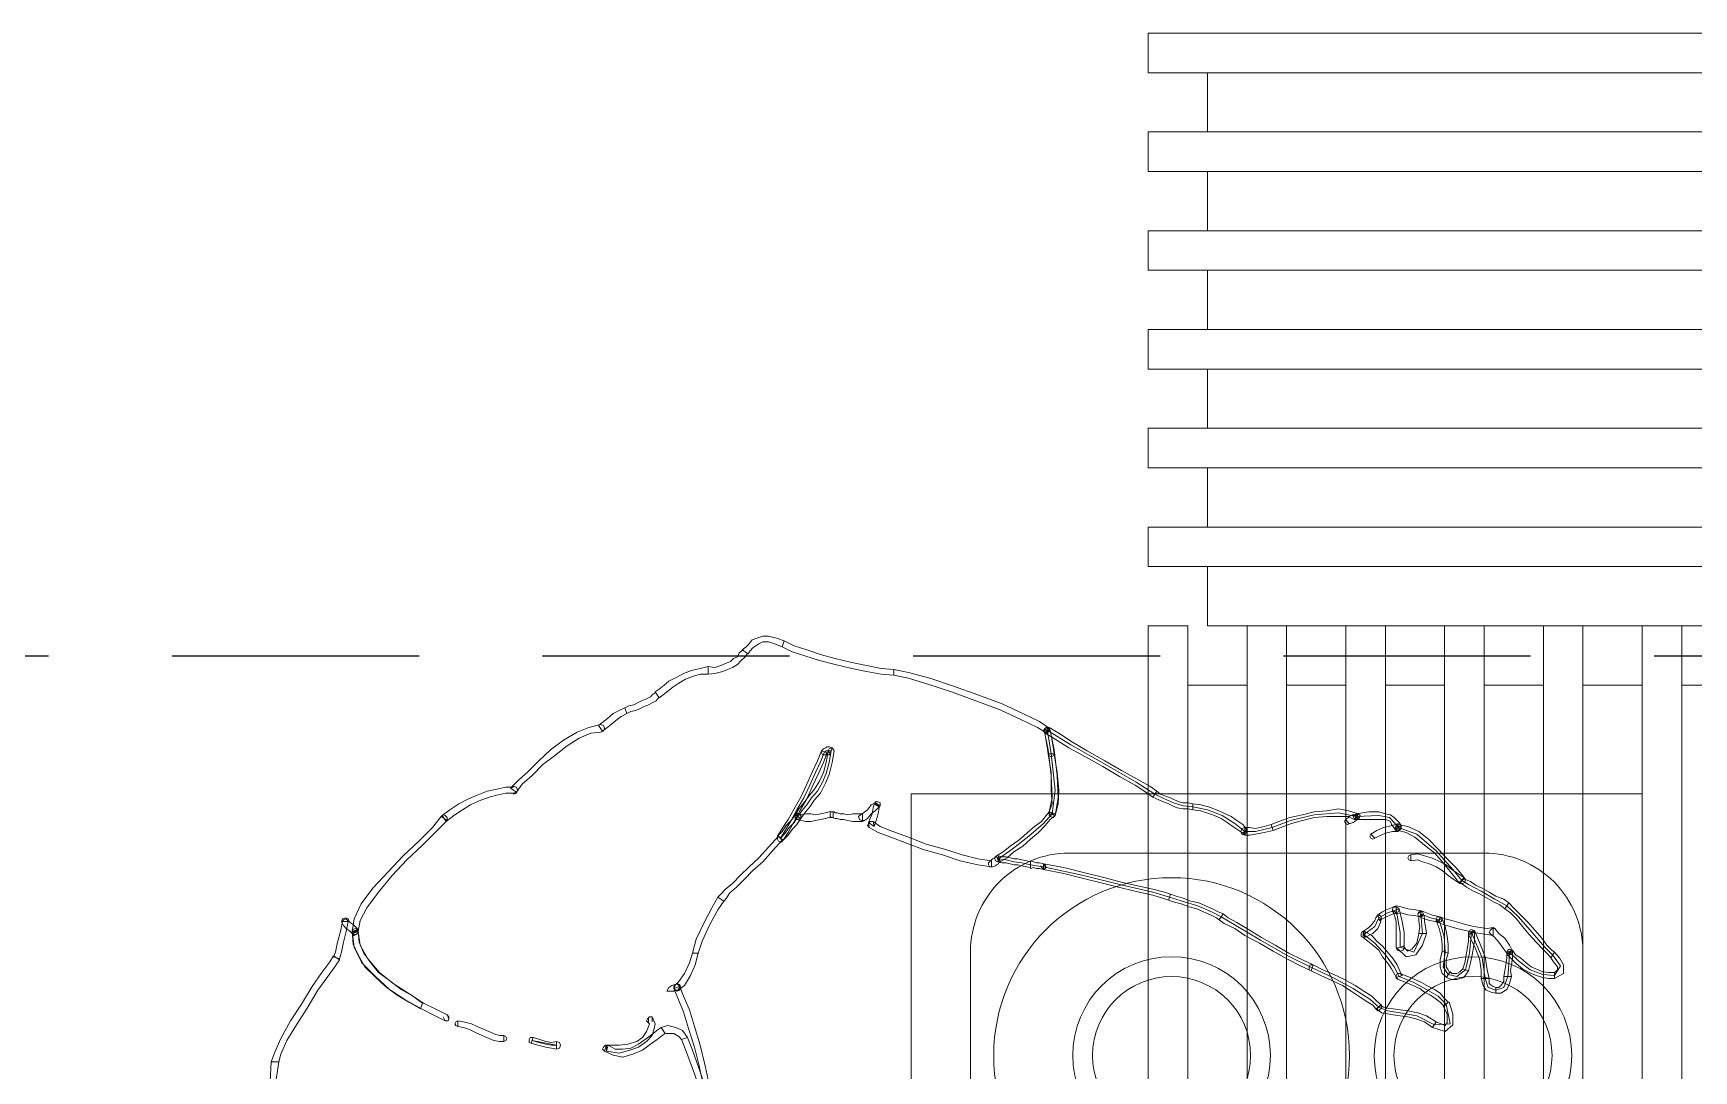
# Model space of a CAD drawing. Header units: millimetres. Extents: x -29311 to -3405, y 28913 to 42880.
# Drawn here: x -26236.8 to -26152.8, y 40341.7 to 40394.3 of the extents above; entities that cross this region are included whole.
import ezdxf

# ---------------------------------------------------------------- set-up
doc = ezdxf.new("R2010")
doc.units = ezdxf.units.MM
doc.linetypes.add('HIDDEN', pattern=[0.375, 0.25, -0.125])
for name, color, linetype in [('A-BA-HIDDEN', 136, 'HIDDEN'), ('A-MERDIVEN', 125, 'Continuous'), ('Duvar-200 cm', 7, 'Continuous')]:
    doc.layers.add(name, color=color, linetype=linetype)
for name, color, linetype, lineweight in [('MIM_İnsan', 251, 'Continuous', 9), ('MIM_mobilya', 251, 'Continuous', 9), ('MIM_Selinoks', 251, 'Continuous', 9), ('tarama-betonarme', 252, 'Continuous', 13)]:
    doc.layers.add(name, color=color, linetype=linetype, lineweight=lineweight)

# ---------------------------------------------------------------- blocks, each defined once
blk = doc.blocks.new('T-K')
at = {"color": 45, "lineweight": 0}
for points in [[(92316.275, 15833.361), (92146.275, 15833.361), (92146.275, 15831.361), (92316.275, 15831.361)], [(92313.275, 15831.361), (92149.275, 15831.361), (92149.275, 15828.361), (92313.275, 15828.361)], [(92316.275, 15828.361), (92146.275, 15828.361), (92146.275, 15826.361), (92316.275, 15826.361)], [(92313.275, 15826.361), (92149.275, 15826.361), (92149.275, 15823.361), (92313.275, 15823.361)], [(92313.275, 15826.361), (92149.275, 15826.361), (92149.275, 15823.361), (92313.275, 15823.361)], [(92316.275, 15823.361), (92146.275, 15823.361), (92146.275, 15821.361), (92316.275, 15821.361)], [(92313.275, 15821.361), (92149.275, 15821.361), (92149.275, 15818.361), (92313.275, 15818.361)], [(92313.275, 15821.361), (92149.275, 15821.361), (92149.275, 15818.361), (92313.275, 15818.361)], [(92313.275, 15821.361), (92149.275, 15821.361), (92149.275, 15818.361), (92313.275, 15818.361)], [(92316.275, 15818.361), (92146.275, 15818.361), (92146.275, 15816.361), (92316.275, 15816.361)], [(92313.275, 15816.361), (92149.275, 15816.361), (92149.275, 15813.361), (92313.275, 15813.361)], [(92316.275, 15813.361), (92146.275, 15813.361), (92146.275, 15811.361), (92316.275, 15811.361)], [(92313.275, 15811.361), (92149.275, 15811.361), (92149.275, 15808.361), (92313.275, 15808.361)], [(92316.275, 15808.361), (92146.275, 15808.361), (92146.275, 15806.361), (92316.275, 15806.361)], [(92313.275, 15806.361), (92149.275, 15806.361), (92149.275, 15803.361), (92313.275, 15803.361)]]:
    blk.add_lwpolyline(points, close=True, dxfattribs=at)
blk = doc.blocks.new('160718_A$C2F7A1A77')
at = {"layer": 'MIM_mobilya'}
blk.add_lwpolyline([(0, 37), (0, 0), (53, 0), (53, 37)], close=True, dxfattribs=at)
blk.add_lwpolyline([(3, 29), (3, 8, 0.414214), (8, 3), (45, 3, 0.414214), (50, 8), (50, 29, 0.414214), (45, 34), (8, 34, 0.414214)], format="xyb", close=True, dxfattribs=at)
for centre, radius in [((39.753, 23.821), 9), ((39.753, 23.821), 5), ((39.753, 23.821), 4), ((39.753, 8.566), 5), ((39.753, 8.566), 4)]:
    blk.add_circle(centre, radius, dxfattribs=at)
blk = doc.blocks.new('160718_InsanKadın')
at = {"layer": 'MIM_İnsan'}
for p, q in [((10.52, 11.687), (9.728, 11.637)), ((9.728, 11.637), (9.926, 10.644)), ((11.411, 11.24), (10.52, 11.687)), ((12.252, 11.091), (11.411, 11.24)), ((12.894, 10.992), (12.252, 11.091)), ((13.339, 10.793), (12.894, 10.992)), ((9.926, 10.644), (10.322, 10.246)), ((10.322, 10.246), (10.916, 9.899)), ((13.785, 10.395), (13.339, 10.793)), ((14.627, 9.849), (13.785, 10.395)), ((6.809, 9.253), (6.759, 8.657)), ((7.007, 9.799), (6.809, 9.253)), ((7.403, 9.948), (7.007, 9.799)), ((7.798, 9.799), (7.403, 9.948)), ((7.947, 9.352), (7.798, 9.799)), ((8.095, 8.309), (7.947, 9.352)), ((9.381, 9.253), (8.936, 8.905)), ((9.827, 9.154), (9.381, 9.253)), ((10.916, 9.899), (11.559, 9.551)), ((11.559, 9.551), (12.3, 9.253)), ((12.3, 9.253), (12.548, 8.756)), ((15.666, 9.303), (14.627, 9.849)), ((16.704, 8.806), (15.666, 9.303)), ((4.434, 9.203), (4.137, 8.707)), ((4.137, 8.707), (4.534, 8.16)), ((5.028, 9.154), (4.434, 9.203)), ((5.672, 8.905), (5.028, 9.154)), ((6.265, 8.458), (5.672, 8.905)), ((6.711, 8.011), (6.265, 8.458)), ((6.759, 8.657), (6.711, 8.011)), ((8.936, 8.905), (8.739, 8.061)), ((10.075, 8.756), (9.827, 9.154)), ((9.975, 8.011), (10.075, 8.756)), ((12.548, 8.756), (12.994, 8.16)), ((17.941, 8.21), (16.704, 8.806)), ((4.534, 8.16), (4.929, 7.763)), ((4.929, 7.763), (5.572, 7.018)), ((8.64, 7.018), (8.095, 8.309)), ((8.739, 8.061), (8.64, 7.018)), ((10.025, 7.216), (9.975, 8.011)), ((11.559, 8.011), (11.114, 7.067)), ((12.252, 7.763), (11.559, 8.011)), ((12.252, 7.018), (12.252, 7.763)), ((12.994, 8.16), (13.538, 7.564)), ((13.538, 7.564), (14.082, 7.117)), ((19.327, 7.415), (17.941, 8.21)), ((5.572, 7.018), (6.265, 6.223)), ((10.272, 6.372), (10.025, 7.216)), ((11.114, 7.067), (11.163, 6.471)), ((12.449, 5.875), (12.252, 7.018)), ((14.082, 7.117), (13.538, 6.72)), ((20.563, 6.67), (19.327, 7.415)), ((6.265, 6.223), (6.859, 5.676)), ((10.717, 6.273), (10.272, 6.372)), ((11.213, 6.074), (10.717, 6.273)), ((11.163, 6.471), (11.213, 6.074)), ((11.213, 6.074), (11.213, 6.074)), ((12.894, 6.024), (12.449, 5.875)), ((13.339, 6.273), (12.894, 6.024)), ((13.538, 6.72), (13.339, 6.273)), ((21.305, 6.223), (20.563, 6.67)), ((21.8, 5.974), (21.305, 6.223)), ((22.493, 5.676), (21.8, 5.974)), ((6.859, 5.676), (7.453, 5.329)), ((7.453, 5.329), (8.145, 4.931)), ((23.285, 5.428), (22.493, 5.676)), ((23.927, 5.229), (23.285, 5.428)), ((24.769, 4.981), (23.927, 5.229)), ((8.145, 4.931), (8.788, 4.584)), ((8.788, 4.584), (9.134, 4.385)), ((9.134, 4.385), (9.58, 3.839)), ((26.302, 4.633), (24.769, 4.981)), ((28.281, 4.137), (26.302, 4.633)), ((9.58, 3.839), (10.421, 2.895)), ((30.31, 3.689), (28.281, 4.137)), ((30.656, 3.64), (30.31, 3.689)), ((30.953, 3.59), (30.656, 3.64)), ((31.398, 3.491), (30.953, 3.59)), ((31.795, 3.441), (31.398, 3.491)), ((32.19, 3.342), (31.795, 3.441)), ((10.421, 2.895), (11.411, 2.05)), ((31.052, 2.15), (31.893, 2.795)), ((31.893, 2.795), (32.586, 3.292)), ((32.586, 3.292), (32.19, 3.342)), ((11.411, 2.05), (12.35, 1.703)), ((12.35, 1.703), (12.548, 1.454)), ((17.793, 1.355), (18.733, 1.703)), ((18.733, 1.703), (19.574, 1.901)), ((19.574, 1.901), (20.118, 1.901)), ((20.118, 1.901), (20.613, 1.504)), ((30.31, 1.504), (31.052, 2.15)), ((12.548, 1.454), (12.796, 1.206)), ((12.796, 1.206), (13.339, 1.106)), ((13.339, 1.106), (14.478, 1.156)), ((14.478, 1.156), (15.369, 0.957)), ((15.369, 0.957), (16.605, 1.057)), ((16.605, 1.057), (17.793, 1.355)), ((20.613, 1.504), (21.256, 1.106)), ((21.256, 1.106), (21.998, 0.808)), ((29.716, -0.185), (29.865, 1.007)), ((29.865, 1.007), (30.31, 1.504)), ((21.998, 0.808), (22.74, 0.659)), ((22.74, 0.659), (23.235, 0.61)), ((23.235, 0.61), (23.73, 0.461)), ((23.73, 0.461), (24.174, 0.262)), ((24.174, 0.262), (24.67, 0.014)), ((24.67, 0.014), (25.61, -0.583)), ((25.61, -0.583), (27.243, -1.526)), ((29.914, -2.023), (29.716, -0.185)), ((27.243, -1.526), (28.924, -2.47)), ((28.924, -2.47), (30.112, -3.215)), ((30.013, -2.669), (29.914, -2.023)), ((30.112, -3.215), (30.013, -2.669))]:
    blk.add_line(p, q, dxfattribs=at)
at = {"layer": 'MIM_İnsan', "flags": 128}
for points in [[(70.137, 18.443), (70.137, 18.443), (69.791, 17.449), (69.445, 16.009), (69.148, 14.568), (69, 13.575), (69.395, 13.575), (69.445, 14.568), (69.742, 16.009), (70.088, 17.35), (70.434, 18.343), (70.434, 18.343), (70.137, 18.443)], [(69.395, 13.575), (69.395, 13.575), (69.445, 14.568), (69.742, 16.009), (70.088, 17.35), (70.434, 18.343), (70.137, 18.443), (69.791, 17.449), (69.445, 16.009), (69.148, 14.568), (69, 13.575), (69, 13.575), (69.395, 13.575)], [(46.983, 16.307), (46.983, 16.307), (47.082, 15.562), (47.23, 14.717), (47.428, 13.773), (47.675, 12.73), (47.972, 11.786), (48.22, 10.942), (48.516, 10.246), (48.714, 9.75), (49.011, 9.849), (48.813, 10.346), (48.516, 11.041), (48.269, 11.886), (47.972, 12.83), (47.725, 13.773), (47.527, 14.717), (47.379, 15.562), (47.379, 16.307), (47.379, 16.307), (46.983, 16.307)], [(48.616, 12.432), (48.616, 12.432), (48.369, 13.078), (47.972, 14.171), (47.577, 15.363), (47.33, 16.307), (47.033, 16.307), (47.28, 15.264), (47.675, 14.071), (48.071, 12.979), (48.319, 12.333), (48.319, 12.333), (48.616, 12.432)], [(69, 13.575), (69, 13.575), (68.9, 13.177), (68.603, 12.482), (68.109, 11.687), (67.565, 10.843), (67.02, 9.948), (66.526, 9.253), (66.13, 8.707), (65.932, 8.409), (66.229, 8.21), (66.426, 8.508), (66.823, 9.054), (67.317, 9.75), (67.862, 10.644), (68.406, 11.488), (68.9, 12.382), (69.198, 13.078), (69.395, 13.575), (69.395, 13.575), (69, 13.575)], [(66.229, 8.259), (66.229, 8.21), (66.426, 8.508), (66.823, 9.054), (67.317, 9.75), (67.862, 10.644), (68.406, 11.488), (68.9, 12.382), (69.198, 13.078), (69.395, 13.575), (69, 13.575), (68.9, 13.177), (68.603, 12.482), (68.109, 11.687), (67.565, 10.843), (67.02, 9.948), (66.526, 9.253), (66.13, 8.707), (65.932, 8.409), (65.932, 8.359), (66.229, 8.259)], [(52.425, 12.73), (52.524, 13.028), (52.079, 13.227), (51.585, 13.326), (51.089, 13.177), (50.594, 12.979), (50.199, 12.68), (49.852, 12.432), (49.605, 12.233), (49.457, 12.134), (49.655, 11.836), (49.803, 11.935), (50.05, 12.134), (50.397, 12.382), (50.793, 12.68), (51.188, 12.879), (51.585, 12.929), (51.98, 12.929), (52.327, 12.73), (52.425, 13.028), (52.327, 12.73), (52.475, 12.73), (52.574, 12.83), (52.623, 12.929), (52.524, 13.028), (52.425, 12.73)], [(50.298, 11.339), (50.298, 11.588), (50.249, 11.637), (50.298, 11.786), (50.397, 12.035), (50.594, 12.333), (50.891, 12.531), (51.337, 12.68), (51.782, 12.73), (52.425, 12.73), (52.425, 13.028), (51.782, 13.128), (51.238, 12.979), (50.793, 12.83), (50.397, 12.531), (50.1, 12.233), (50.001, 11.886), (49.952, 11.637), (50.1, 11.29), (50.1, 11.538), (50.1, 11.29), (50.249, 11.29), (50.347, 11.389), (50.397, 11.488), (50.298, 11.588), (50.298, 11.339)], [(54.949, 12.929), (54.8, 12.879), (54.751, 12.73), (54.8, 12.581), (54.949, 12.531), (54.949, 12.929)], [(54.949, 12.531), (55.196, 12.581), (55.493, 12.531), (55.79, 12.432), (56.136, 12.333), (56.235, 12.631), (55.888, 12.73), (55.493, 12.83), (55.196, 12.879), (54.949, 12.929), (54.949, 12.531)], [(56.185, 12.482), (55.839, 12.581), (55.493, 12.68), (55.196, 12.73), (54.949, 12.73), (56.185, 12.482), (56.185, 12.482)], [(56.136, 12.333), (56.284, 12.333), (56.334, 12.432), (56.334, 12.581), (56.235, 12.631), (56.136, 12.333)], [(10.025, 10.743), (10.075, 10.743), (9.877, 11.141), (9.877, 11.588), (9.975, 11.737), (10.421, 11.538), (10.619, 11.836), (9.975, 12.035), (9.58, 11.687), (9.58, 11.141), (9.778, 10.544), (9.827, 10.544), (10.025, 10.743)], [(10.421, 11.538), (10.421, 11.538), (10.916, 11.24), (11.361, 11.091), (11.856, 10.992), (12.252, 10.942), (12.597, 10.892), (12.894, 10.843), (13.092, 10.793), (13.241, 10.694), (13.439, 10.892), (13.191, 11.091), (12.894, 11.141), (12.597, 11.19), (12.252, 11.24), (11.856, 11.29), (11.46, 11.389), (11.014, 11.538), (10.619, 11.836), (10.619, 11.836), (10.421, 11.538)], [(49.457, 12.134), (49.457, 12.134), (49.308, 12.134), (49.011, 12.134), (48.764, 12.283), (48.616, 12.432), (48.319, 12.333), (48.566, 11.985), (48.913, 11.836), (49.308, 11.737), (49.655, 11.836), (49.655, 11.836), (49.457, 12.134)], [(57.62, 12.531), (57.521, 12.482), (57.471, 12.382), (57.521, 12.283), (57.62, 12.233), (57.62, 12.531)], [(57.62, 12.233), (57.818, 12.233), (58.016, 12.184), (58.263, 12.084), (58.61, 11.935), (58.956, 11.786), (59.253, 11.637), (59.649, 11.538), (59.946, 11.488), (59.946, 11.786), (59.649, 11.836), (59.352, 11.935), (59.055, 12.084), (58.709, 12.233), (58.362, 12.382), (58.115, 12.482), (57.818, 12.531), (57.62, 12.531), (57.62, 12.233)], [(59.946, 11.488), (60.045, 11.538), (60.094, 11.637), (60.045, 11.737), (59.946, 11.786), (59.946, 11.488)], [(13.488, 10.892), (13.389, 10.992), (13.291, 10.942), (13.191, 10.843), (13.191, 10.694), (13.488, 10.892)], [(60.391, 11.389), (60.49, 11.19), (60.984, 10.942), (61.677, 10.594), (62.37, 10.147), (63.211, 9.601), (63.904, 9.054), (64.497, 8.359), (64.893, 7.663), (64.992, 6.968), (65.289, 6.968), (65.19, 7.763), (64.795, 8.558), (64.101, 9.253), (63.409, 9.899), (62.568, 10.445), (61.776, 10.892), (61.084, 11.24), (60.589, 11.488), (60.687, 11.29), (60.589, 11.488), (60.44, 11.488), (60.391, 11.389), (60.391, 11.29), (60.49, 11.19), (60.391, 11.389)], [(7.007, 9.253), (7.007, 9.253), (7.007, 9.501), (7.156, 9.7), (7.255, 9.799), (7.403, 9.799), (7.403, 10.097), (7.156, 10.097), (6.859, 9.899), (6.711, 9.601), (6.611, 9.253), (6.611, 9.253), (7.007, 9.253)], [(7.403, 9.799), (7.403, 9.799), (7.551, 9.75), (7.7, 9.65), (7.75, 9.601), (7.75, 9.352), (8.145, 9.352), (8.046, 9.7), (7.898, 9.948), (7.65, 10.048), (7.403, 10.097), (7.403, 10.097), (7.403, 9.799)], [(12.449, 9.303), (12.35, 9.402), (11.955, 9.551), (11.608, 9.7), (11.262, 9.849), (11.014, 10.048), (10.717, 10.197), (10.421, 10.395), (10.223, 10.544), (10.025, 10.743), (9.827, 10.544), (10.025, 10.346), (10.223, 10.097), (10.52, 9.899), (10.817, 9.75), (11.163, 9.551), (11.509, 9.402), (11.856, 9.253), (12.252, 9.104), (12.152, 9.203), (12.252, 9.104), (12.4, 9.104), (12.449, 9.203), (12.449, 9.352), (12.35, 9.402), (12.449, 9.303)], [(13.241, 10.694), (13.191, 10.694), (13.439, 10.495), (13.686, 10.246), (14.082, 9.998), (14.527, 9.7), (15.072, 9.402), (15.616, 9.154), (16.16, 8.905), (16.655, 8.657), (16.754, 8.955), (16.259, 9.203), (15.714, 9.452), (15.171, 9.7), (14.725, 9.998), (14.28, 10.296), (13.884, 10.544), (13.636, 10.694), (13.488, 10.892), (13.439, 10.892), (13.241, 10.694)], [(16.754, 8.955), (16.259, 9.203), (15.714, 9.452), (15.171, 9.7), (14.725, 9.998), (14.28, 10.296), (13.884, 10.544), (13.636, 10.694), (13.488, 10.892), (13.191, 10.694), (13.439, 10.495), (13.686, 10.246), (14.082, 9.998), (14.527, 9.7), (15.072, 9.402), (15.616, 9.154), (16.16, 8.905), (16.655, 8.657), (16.754, 8.955)], [(65.289, 6.968), (65.289, 6.968), (65.239, 7.614), (64.992, 8.16), (64.646, 8.756), (64.151, 9.253), (63.607, 9.75), (63.013, 10.197), (62.42, 10.544), (61.826, 10.892), (61.726, 10.594), (62.221, 10.246), (62.815, 9.899), (63.409, 9.452), (63.953, 9.054), (64.348, 8.558), (64.695, 8.061), (64.942, 7.514), (64.992, 6.968), (64.992, 6.968), (64.992, 6.968), (65.042, 6.869), (65.14, 6.819), (65.239, 6.869), (65.289, 6.968), (65.289, 6.968)], [(4.632, 8.309), (4.632, 8.309), (4.484, 8.508), (4.286, 8.756), (4.286, 8.905), (4.434, 9.054), (4.434, 9.352), (3.989, 9.104), (3.989, 8.657), (4.187, 8.309), (4.434, 8.011), (4.434, 8.011), (4.632, 8.309)], [(4.434, 9.054), (4.434, 9.054), (4.731, 9.054), (5.028, 9.005), (5.275, 8.905), (5.622, 8.756), (5.869, 8.558), (6.166, 8.309), (6.414, 8.16), (6.562, 7.912), (6.859, 8.11), (6.611, 8.359), (6.364, 8.607), (6.067, 8.856), (5.72, 9.054), (5.375, 9.203), (5.028, 9.303), (4.731, 9.352), (4.434, 9.352), (4.434, 9.352), (4.434, 9.054)], [(6.562, 7.912), (6.859, 8.011), (6.859, 8.309), (6.908, 8.657), (6.958, 8.955), (7.007, 9.253), (6.611, 9.253), (6.661, 8.955), (6.611, 8.657), (6.562, 8.309), (6.562, 8.011), (6.859, 8.11), (6.562, 8.011), (6.611, 7.912), (6.711, 7.862), (6.809, 7.912), (6.859, 8.011), (6.562, 7.912)], [(7.75, 9.352), (7.75, 9.352), (7.848, 8.905), (7.947, 8.259), (8.195, 7.614), (8.491, 6.918), (8.788, 7.117), (8.491, 7.713), (8.244, 8.359), (8.145, 8.905), (8.145, 9.352), (8.145, 9.352), (7.75, 9.352)], [(9.085, 8.856), (9.085, 8.856), (9.233, 9.005), (9.381, 9.104), (9.63, 9.104), (9.728, 9.005), (9.926, 9.303), (9.63, 9.402), (9.381, 9.402), (9.036, 9.303), (8.788, 8.955), (8.788, 8.955), (9.085, 8.856)], [(9.728, 9.005), (9.778, 9.005), (9.827, 8.905), (9.926, 8.756), (9.926, 8.409), (9.827, 8.061), (10.124, 7.961), (10.223, 8.409), (10.223, 8.756), (10.124, 9.104), (9.877, 9.303), (9.926, 9.303), (9.728, 9.005)], [(14.131, 6.968), (14.131, 7.266), (13.884, 7.465), (13.636, 7.663), (13.339, 7.912), (13.142, 8.259), (12.894, 8.558), (12.697, 8.856), (12.548, 9.104), (12.449, 9.303), (12.152, 9.203), (12.252, 9.005), (12.4, 8.657), (12.597, 8.359), (12.845, 8.061), (13.142, 7.713), (13.439, 7.465), (13.686, 7.167), (14.033, 6.968), (14.033, 7.266), (14.033, 6.968), (14.181, 6.968), (14.23, 7.067), (14.23, 7.216), (14.131, 7.266), (14.131, 6.968)], [(48.714, 9.75), (48.813, 9.948), (48.467, 9.7), (48.171, 9.203), (47.923, 8.657), (47.775, 8.061), (48.071, 8.061), (48.22, 8.558), (48.467, 9.104), (48.764, 9.501), (48.913, 9.65), (49.011, 9.849), (48.913, 9.65), (49.011, 9.75), (49.011, 9.849), (48.962, 9.948), (48.813, 9.948), (48.714, 9.75)], [(48.714, 9.75), (48.863, 9.601), (48.962, 9.65), (49.11, 9.7), (49.258, 9.799), (49.358, 9.998), (49.061, 9.998), (49.061, 9.998), (49.011, 9.998), (48.962, 9.948), (48.863, 9.998), (49.011, 9.849), (48.863, 9.998), (48.714, 9.948), (48.666, 9.799), (48.714, 9.65), (48.863, 9.601), (48.714, 9.75)], [(8.491, 6.918), (8.788, 7.018), (8.788, 7.465), (8.887, 8.061), (8.986, 8.558), (9.085, 8.856), (8.788, 8.955), (8.689, 8.558), (8.59, 8.061), (8.491, 7.465), (8.491, 7.018), (8.788, 7.117), (8.491, 7.018), (8.541, 6.918), (8.64, 6.869), (8.739, 6.918), (8.788, 7.018), (8.491, 6.918)], [(16.655, 8.657), (16.655, 8.657), (17.199, 8.409), (17.891, 8.061), (18.585, 7.663), (19.277, 7.266), (19.921, 6.869), (20.513, 6.521), (20.959, 6.273), (21.207, 6.074), (21.404, 6.372), (21.157, 6.571), (20.613, 6.819), (20.118, 7.167), (19.376, 7.564), (18.683, 7.961), (17.991, 8.359), (17.298, 8.707), (16.754, 8.955), (16.754, 8.955), (16.655, 8.657)], [(16.655, 8.657), (16.803, 8.657), (16.852, 8.756), (16.852, 8.905), (16.754, 8.955), (16.655, 8.657)], [(65.932, 8.409), (65.932, 8.359), (65.833, 8.011), (65.734, 7.514), (65.586, 6.968), (65.487, 6.471), (65.784, 6.471), (65.882, 6.968), (66.031, 7.514), (66.13, 8.011), (66.229, 8.259), (66.229, 8.21), (65.932, 8.409)], [(6.958, 5.825), (6.958, 5.825), (6.661, 6.024), (6.364, 6.322), (6.067, 6.72), (5.72, 7.117), (5.375, 7.514), (5.028, 7.862), (4.781, 8.11), (4.632, 8.309), (4.434, 8.011), (4.583, 7.912), (4.83, 7.663), (5.078, 7.316), (5.423, 6.918), (5.77, 6.521), (6.166, 6.124), (6.463, 5.825), (6.759, 5.527), (6.759, 5.527), (6.958, 5.825)], [(6.859, 8.061), (6.809, 8.16), (6.661, 8.16), (6.562, 8.11), (6.562, 7.961), (6.859, 8.061)], [(7.551, 7.167), (7.65, 7.117), (7.453, 7.266), (7.255, 7.514), (7.007, 7.862), (6.859, 8.061), (6.562, 7.961), (6.711, 7.663), (6.958, 7.316), (7.255, 7.067), (7.453, 6.819), (7.551, 6.769), (7.453, 6.819), (7.601, 6.819), (7.7, 6.918), (7.75, 7.018), (7.65, 7.117), (7.551, 7.167)], [(9.827, 8.061), (9.827, 8.011), (9.827, 7.614), (9.877, 7.216), (9.975, 6.72), (10.124, 6.322), (10.421, 6.422), (10.272, 6.819), (10.173, 7.216), (10.124, 7.614), (10.124, 8.011), (10.124, 7.961), (9.827, 8.061)], [(11.311, 7.067), (11.311, 7.067), (11.411, 7.564), (11.658, 7.862), (11.856, 7.961), (12.103, 7.713), (12.4, 7.812), (11.955, 8.259), (11.46, 8.16), (11.114, 7.663), (10.916, 7.067), (10.916, 7.067), (11.311, 7.067)], [(12.103, 7.713), (12.053, 7.763), (12.053, 7.465), (12.053, 7.018), (12.152, 6.471), (12.3, 5.825), (12.597, 5.925), (12.449, 6.471), (12.449, 7.018), (12.449, 7.465), (12.449, 7.763), (12.4, 7.812), (12.449, 7.763), (12.4, 7.912), (12.252, 7.961), (12.103, 7.912), (12.053, 7.763), (12.103, 7.713)], [(47.775, 8.061), (47.775, 8.061), (47.577, 7.465), (47.181, 6.62), (46.785, 5.875), (46.488, 5.428), (46.785, 5.229), (47.082, 5.776), (47.478, 6.521), (47.874, 7.365), (48.071, 8.061), (48.071, 8.061), (47.775, 8.061)], [(65.437, 6.471), (65.784, 6.471), (65.882, 6.968), (66.031, 7.514), (66.13, 8.011), (66.229, 8.259), (65.932, 8.359), (65.833, 8.011), (65.734, 7.514), (65.586, 6.968), (65.487, 6.471), (65.833, 6.471), (65.487, 6.471), (65.537, 6.372), (65.635, 6.322), (65.734, 6.372), (65.784, 6.471), (65.437, 6.471)], [(10.322, 6.521), (10.075, 6.62), (9.728, 6.72), (9.381, 6.819), (8.936, 6.918), (8.541, 7.018), (8.195, 7.067), (7.848, 7.117), (7.551, 7.167), (7.551, 6.769), (7.848, 6.819), (8.195, 6.769), (8.541, 6.72), (8.936, 6.62), (9.283, 6.521), (9.63, 6.422), (9.975, 6.322), (10.223, 6.223), (10.322, 6.521)], [(11.163, 5.925), (11.361, 6.074), (11.311, 6.273), (11.311, 6.471), (11.262, 6.72), (11.311, 7.067), (10.916, 7.067), (10.965, 6.72), (11.014, 6.471), (11.014, 6.273), (11.064, 6.074), (11.262, 6.223), (11.064, 6.074), (11.114, 5.974), (11.213, 5.925), (11.311, 5.974), (11.361, 6.074), (11.163, 5.925)], [(13.389, 6.124), (13.488, 6.273), (13.538, 6.422), (13.686, 6.62), (13.835, 6.769), (14.131, 6.968), (14.033, 7.266), (13.636, 7.067), (13.389, 6.819), (13.241, 6.521), (13.191, 6.273), (13.291, 6.422), (13.191, 6.273), (13.241, 6.173), (13.339, 6.124), (13.439, 6.173), (13.488, 6.273), (13.389, 6.124)], [(65.289, 7.067), (64.992, 6.968), (64.893, 6.422), (64.547, 5.776), (63.953, 4.981), (63.26, 4.137), (62.518, 3.342), (61.726, 2.597), (61.034, 1.901), (60.49, 1.355), (60.787, 1.156), (61.232, 1.703), (61.924, 2.398), (62.716, 3.143), (63.459, 3.938), (64.25, 4.782), (64.843, 5.577), (65.19, 6.322), (65.289, 6.968), (64.992, 6.869), (65.289, 6.968), (65.239, 7.067), (65.14, 7.117), (65.042, 7.067), (64.992, 6.968), (65.289, 7.067)], [(60.737, 1.106), (60.787, 1.156), (61.232, 1.703), (61.924, 2.398), (62.716, 3.143), (63.459, 3.938), (64.25, 4.782), (64.843, 5.577), (65.19, 6.322), (65.289, 6.968), (64.992, 6.968), (64.893, 6.422), (64.547, 5.776), (63.953, 4.981), (63.26, 4.137), (62.518, 3.342), (61.726, 2.597), (61.034, 1.901), (60.49, 1.355), (60.54, 1.404), (60.49, 1.355), (60.49, 1.206), (60.589, 1.106), (60.687, 1.057), (60.787, 1.156), (60.737, 1.106)], [(64.992, 6.968), (64.992, 6.869), (65.239, 6.62), (65.387, 6.521), (65.437, 6.471), (65.437, 6.471), (65.833, 6.471), (65.734, 6.67), (65.586, 6.819), (65.437, 6.918), (65.289, 7.067), (65.289, 6.968), (65.289, 7.067), (65.19, 7.167), (65.09, 7.117), (64.992, 7.018), (64.992, 6.869), (64.992, 6.968)], [(65.487, 6.471), (65.833, 6.471), (65.734, 6.67), (65.586, 6.819), (65.437, 6.918), (65.289, 7.067), (64.992, 6.869), (65.239, 6.62), (65.387, 6.521), (65.437, 6.471), (65.437, 6.471), (65.784, 6.471), (65.437, 6.471), (65.487, 6.322), (65.635, 6.273), (65.784, 6.322), (65.833, 6.471), (65.487, 6.471)], [(10.124, 6.322), (10.272, 6.223), (10.47, 6.173), (10.669, 6.124), (10.916, 6.024), (11.163, 5.925), (11.262, 6.223), (11.014, 6.322), (10.767, 6.422), (10.47, 6.471), (10.272, 6.521), (10.421, 6.422), (10.272, 6.521), (10.173, 6.471), (10.124, 6.372), (10.173, 6.273), (10.272, 6.223), (10.124, 6.322)], [(10.223, 6.223), (10.372, 6.223), (10.421, 6.322), (10.421, 6.471), (10.322, 6.521), (10.223, 6.223)], [(11.213, 6.223), (11.114, 6.173), (11.064, 6.074), (11.114, 5.974), (11.213, 5.925), (11.213, 6.223)], [(11.213, 5.925), (11.46, 5.875), (11.856, 5.825), (12.202, 5.726), (12.449, 5.676), (12.449, 6.074), (12.202, 6.024), (11.856, 6.124), (11.46, 6.173), (11.213, 6.223), (11.213, 5.925)], [(12.3, 5.825), (12.449, 5.726), (12.697, 5.776), (12.944, 5.875), (13.142, 5.974), (13.389, 6.124), (13.291, 6.422), (13.043, 6.273), (12.845, 6.173), (12.597, 6.074), (12.449, 6.024), (12.597, 5.925), (12.449, 6.024), (12.35, 5.974), (12.3, 5.875), (12.35, 5.776), (12.449, 5.726), (12.3, 5.825)], [(12.449, 5.676), (12.597, 5.726), (12.647, 5.875), (12.597, 6.024), (12.449, 6.074), (12.449, 5.676)], [(21.207, 6.074), (21.207, 6.074), (21.454, 5.974), (21.751, 5.825), (22.097, 5.676), (22.443, 5.527), (22.839, 5.428), (23.235, 5.279), (23.582, 5.18), (23.878, 5.08), (23.977, 5.378), (23.68, 5.478), (23.334, 5.577), (22.938, 5.726), (22.543, 5.825), (22.196, 5.974), (21.849, 6.124), (21.552, 6.273), (21.404, 6.372), (21.404, 6.372), (21.207, 6.074)], [(9.283, 4.484), (9.233, 4.484), (9.036, 4.633), (8.887, 4.733), (8.541, 4.931), (8.195, 5.08), (7.848, 5.279), (7.502, 5.478), (7.205, 5.627), (6.958, 5.825), (6.759, 5.527), (7.007, 5.329), (7.403, 5.18), (7.75, 4.981), (8.095, 4.782), (8.442, 4.633), (8.689, 4.435), (8.936, 4.335), (9.036, 4.286), (8.986, 4.286), (9.283, 4.484)], [(23.878, 5.08), (23.878, 5.08), (24.174, 4.981), (24.769, 4.832), (25.462, 4.683), (26.302, 4.484), (27.243, 4.236), (28.281, 3.987), (29.271, 3.739), (30.31, 3.54), (30.31, 3.839), (29.271, 4.037), (28.281, 4.286), (27.243, 4.534), (26.302, 4.782), (25.462, 4.981), (24.769, 5.13), (24.274, 5.279), (23.977, 5.378), (23.977, 5.378), (23.878, 5.08)], [(46.488, 5.428), (46.488, 5.428), (46.339, 5.279), (46.191, 5.031), (45.845, 4.733), (45.449, 4.335), (45.005, 3.888), (44.509, 3.441), (44.014, 2.895), (43.52, 2.348), (43.717, 2.15), (44.213, 2.696), (44.707, 3.242), (45.202, 3.689), (45.647, 4.137), (46.043, 4.534), (46.389, 4.832), (46.636, 5.08), (46.785, 5.229), (46.785, 5.229), (46.488, 5.428)], [(9.233, 4.534), (9.085, 4.534), (8.986, 4.484), (8.936, 4.335), (9.036, 4.236), (9.233, 4.534)], [(12.499, 1.802), (12.35, 1.852), (11.955, 1.951), (11.509, 2.199), (11.014, 2.597), (10.52, 2.994), (10.075, 3.491), (9.728, 3.938), (9.431, 4.286), (9.283, 4.484), (8.986, 4.286), (9.134, 4.087), (9.431, 3.739), (9.877, 3.292), (10.322, 2.795), (10.817, 2.299), (11.311, 1.901), (11.856, 1.653), (12.35, 1.554), (12.202, 1.603), (12.35, 1.554), (12.449, 1.603), (12.499, 1.703), (12.449, 1.802), (12.35, 1.852), (12.499, 1.802)], [(11.708, 3.391), (11.361, 3.342), (11.114, 3.441), (10.767, 3.54), (10.421, 3.689), (10.124, 3.888), (9.827, 4.137), (9.53, 4.335), (9.233, 4.534), (9.036, 4.236), (9.333, 4.037), (9.63, 3.839), (9.926, 3.59), (10.322, 3.391), (10.669, 3.242), (11.014, 3.143), (11.361, 3.044), (11.708, 3.093), (11.708, 3.391)], [(11.708, 3.093), (11.806, 3.143), (11.856, 3.242), (11.806, 3.342), (11.708, 3.391), (11.708, 3.093)], [(32.487, 3.391), (32.487, 3.441), (32.14, 3.242), (31.795, 2.944), (31.349, 2.646), (30.953, 2.299), (30.557, 1.951), (30.211, 1.603), (29.964, 1.305), (29.716, 1.106), (30.013, 0.908), (30.162, 1.106), (30.409, 1.404), (30.756, 1.653), (31.151, 2.001), (31.547, 2.348), (31.992, 2.646), (32.339, 2.944), (32.684, 3.143), (32.684, 3.193), (32.684, 3.143), (32.784, 3.242), (32.734, 3.391), (32.635, 3.441), (32.487, 3.441), (32.487, 3.391)], [(32.586, 3.143), (32.487, 3.441), (32.14, 3.242), (31.795, 2.944), (31.349, 2.646), (30.953, 2.299), (30.557, 1.951), (30.211, 1.603), (29.964, 1.305), (29.716, 1.106), (30.013, 0.908), (30.162, 1.106), (30.409, 1.404), (30.756, 1.653), (31.151, 2.001), (31.547, 2.348), (31.992, 2.646), (32.339, 2.944), (32.684, 3.143), (32.586, 3.441), (32.684, 3.143), (32.784, 3.242), (32.734, 3.391), (32.635, 3.441), (32.487, 3.441), (32.586, 3.143)], [(30.162, 3.739), (30.31, 3.54), (30.507, 3.491), (30.656, 3.491), (30.804, 3.441), (30.953, 3.391), (30.953, 3.789), (30.804, 3.739), (30.656, 3.789), (30.507, 3.789), (30.31, 3.839), (30.459, 3.64), (30.31, 3.839), (30.211, 3.789), (30.162, 3.689), (30.211, 3.59), (30.31, 3.54), (30.162, 3.739)], [(30.31, 3.54), (30.31, 3.54), (30.507, 3.491), (30.656, 3.491), (30.804, 3.441), (30.953, 3.391), (30.953, 3.789), (30.804, 3.739), (30.656, 3.789), (30.507, 3.789), (30.31, 3.839), (30.31, 3.839), (30.31, 3.54)], [(30.953, 3.391), (30.953, 3.441), (31.151, 3.391), (31.398, 3.342), (31.596, 3.292), (31.795, 3.292), (31.992, 3.242), (32.19, 3.193), (32.387, 3.193), (32.586, 3.143), (32.586, 3.441), (32.387, 3.491), (32.19, 3.491), (31.992, 3.54), (31.795, 3.59), (31.596, 3.59), (31.398, 3.64), (31.151, 3.689), (30.953, 3.739), (30.953, 3.789), (30.953, 3.391)], [(32.932, 3.689), (32.882, 3.689), (32.734, 3.64), (32.684, 3.59), (32.586, 3.54), (32.487, 3.391), (32.684, 3.193), (32.784, 3.242), (32.882, 3.292), (32.932, 3.342), (32.981, 3.391), (32.932, 3.391), (32.981, 3.391), (33.081, 3.491), (33.081, 3.59), (33.031, 3.689), (32.882, 3.689), (32.932, 3.689)], [(39.166, 1.454), (39.117, 1.703), (38.672, 1.951), (38.028, 2.199), (37.236, 2.497), (36.345, 2.845), (35.406, 3.093), (34.515, 3.391), (33.625, 3.59), (32.932, 3.689), (32.932, 3.391), (33.625, 3.292), (34.417, 3.093), (35.307, 2.795), (36.247, 2.547), (37.137, 2.199), (37.929, 1.901), (38.572, 1.653), (38.919, 1.404), (38.869, 1.653), (38.919, 1.404), (39.067, 1.404), (39.166, 1.504), (39.215, 1.603), (39.117, 1.703), (39.166, 1.454)], [(12.35, 1.901), (12.202, 1.603), (12.3, 1.454), (12.4, 1.355), (12.548, 1.206), (12.747, 1.057), (12.994, 1.007), (13.339, 0.908), (13.835, 0.908), (14.478, 1.007), (14.478, 1.305), (13.835, 1.305), (13.339, 1.305), (12.994, 1.305), (12.845, 1.355), (12.747, 1.404), (12.697, 1.554), (12.597, 1.653), (12.499, 1.802), (12.35, 1.504), (12.499, 1.802), (12.4, 1.901), (12.3, 1.852), (12.202, 1.752), (12.202, 1.603), (12.35, 1.901)], [(14.577, 1.305), (14.478, 1.305), (13.835, 1.305), (13.339, 1.305), (12.994, 1.305), (12.845, 1.355), (12.747, 1.404), (12.697, 1.554), (12.597, 1.653), (12.499, 1.802), (12.202, 1.603), (12.3, 1.454), (12.4, 1.355), (12.548, 1.206), (12.747, 1.057), (12.994, 1.007), (13.339, 0.908), (13.835, 0.908), (14.478, 1.007), (14.379, 1.007), (14.478, 1.007), (14.577, 1.057), (14.627, 1.156), (14.577, 1.255), (14.478, 1.305), (14.577, 1.305)], [(13.538, 2.249), (13.339, 2.15), (12.994, 2.001), (12.647, 1.901), (12.35, 1.901), (12.35, 1.504), (12.647, 1.603), (13.092, 1.703), (13.439, 1.852), (13.736, 2.05), (13.538, 2.249)], [(13.736, 2.05), (13.785, 2.15), (13.736, 2.249), (13.636, 2.299), (13.538, 2.249), (13.736, 2.05)], [(14.478, 1.007), (14.379, 1.007), (14.874, 0.858), (15.369, 0.759), (15.963, 0.858), (16.605, 0.908), (17.199, 1.057), (17.842, 1.206), (18.386, 1.404), (18.782, 1.554), (18.683, 1.852), (18.288, 1.703), (17.743, 1.504), (17.199, 1.355), (16.605, 1.206), (15.963, 1.156), (15.369, 1.156), (14.874, 1.156), (14.577, 1.305), (14.478, 1.305), (14.577, 1.305), (14.428, 1.305), (14.33, 1.255), (14.28, 1.106), (14.379, 1.007), (14.478, 1.007)], [(18.683, 1.852), (18.683, 1.852), (18.288, 1.703), (17.743, 1.504), (17.199, 1.355), (16.605, 1.206), (15.963, 1.156), (15.369, 1.156), (14.874, 1.156), (14.577, 1.305), (14.379, 1.007), (14.874, 0.858), (15.369, 0.759), (15.963, 0.858), (16.605, 0.908), (17.199, 1.057), (17.842, 1.206), (18.386, 1.404), (18.782, 1.554), (18.782, 1.554), (18.683, 1.852)], [(20.217, 2.001), (20.118, 2.1), (19.871, 2.1), (19.574, 2.05), (19.129, 1.951), (18.683, 1.852), (18.782, 1.554), (19.129, 1.653), (19.574, 1.752), (19.871, 1.703), (20.118, 1.703), (20.019, 1.802), (20.118, 1.703), (20.266, 1.752), (20.316, 1.901), (20.266, 2.05), (20.118, 2.1), (20.217, 2.001)], [(18.782, 1.554), (18.782, 1.554), (19.129, 1.653), (19.574, 1.752), (19.871, 1.703), (20.118, 1.703), (20.118, 2.1), (19.871, 2.1), (19.574, 2.05), (19.129, 1.951), (18.683, 1.852), (18.683, 1.852), (18.782, 1.554)], [(20.118, 1.703), (20.019, 1.802), (20.217, 1.554), (20.513, 1.355), (20.81, 1.156), (21.207, 0.957), (21.552, 0.808), (21.949, 0.659), (22.344, 0.56), (22.74, 0.51), (22.74, 0.808), (22.344, 0.858), (22.048, 0.957), (21.652, 1.106), (21.305, 1.255), (21.008, 1.454), (20.712, 1.653), (20.415, 1.852), (20.217, 2.001), (20.118, 2.1), (20.217, 2.001), (20.118, 2.05), (20.068, 2.001), (20.019, 1.901), (20.019, 1.802), (20.118, 1.703)], [(22.74, 0.808), (22.74, 0.808), (22.344, 0.858), (22.048, 0.957), (21.652, 1.106), (21.305, 1.255), (21.008, 1.454), (20.712, 1.653), (20.415, 1.852), (20.217, 2.001), (20.019, 1.802), (20.217, 1.554), (20.513, 1.355), (20.81, 1.156), (21.207, 0.957), (21.552, 0.808), (21.949, 0.659), (22.344, 0.56), (22.74, 0.51), (22.74, 0.51), (22.74, 0.808)], [(43.619, 2.249), (43.372, 2.001), (43.173, 1.703), (42.926, 1.454), (42.728, 1.156), (42.53, 0.858), (42.283, 0.56), (42.036, 0.212), (41.739, -0.135), (41.491, -0.583), (41.294, -1.03), (41.145, -1.576), (41.046, -2.172), (41.145, -2.172), (41.244, -2.172), (41.294, -2.172), (41.392, -2.122), (41.59, -1.626), (41.838, -1.079), (42.134, -0.433), (42.431, 0.212), (42.778, 0.808), (43.075, 1.355), (43.372, 1.852), (43.619, 2.249), (43.619, 2.249)], [(43.767, 2.15), (43.47, 2.348), (43.223, 1.951), (42.926, 1.404), (42.63, 0.858), (42.283, 0.262), (41.986, -0.384), (41.689, -1.03), (41.442, -1.576), (41.244, -2.073), (41.541, -2.172), (41.739, -1.675), (41.986, -1.129), (42.283, -0.483), (42.58, 0.163), (42.926, 0.759), (43.223, 1.305), (43.52, 1.752), (43.767, 2.15), (43.47, 2.348), (43.767, 2.15), (43.767, 2.299), (43.717, 2.398), (43.569, 2.448), (43.47, 2.348), (43.767, 2.15)], [(42.877, 1.057), (42.877, 1.057), (43.075, 1.355), (43.322, 1.603), (43.52, 1.901), (43.767, 2.15), (43.47, 2.348), (43.223, 2.1), (43.025, 1.802), (42.778, 1.554), (42.58, 1.255), (42.58, 1.255), (42.58, 1.255), (42.58, 1.106), (42.678, 1.007), (42.778, 0.957), (42.877, 1.057), (42.877, 1.057)], [(43.52, 2.348), (43.47, 2.348), (43.223, 2.1), (43.025, 1.802), (42.778, 1.554), (42.58, 1.255), (42.877, 1.057), (43.075, 1.355), (43.322, 1.603), (43.52, 1.901), (43.767, 2.15), (43.717, 2.15), (43.52, 2.348)], [(14.824, 1.504), (14.775, 1.504), (14.627, 1.454), (14.478, 1.355), (14.379, 1.255), (14.577, 1.057), (14.675, 1.057), (14.824, 1.156), (14.874, 1.206), (15.022, 1.305), (14.824, 1.504)], [(14.379, 1.255), (14.379, 1.156), (14.428, 1.106), (14.478, 1.057), (14.577, 1.057), (14.379, 1.255)], [(15.022, 1.305), (15.072, 1.404), (15.022, 1.504), (14.923, 1.554), (14.824, 1.504), (15.022, 1.305)], [(29.716, 1.106), (29.716, 1.106), (29.568, 0.51), (29.518, -0.185), (29.617, -1.079), (29.765, -2.023), (30.062, -2.023), (29.914, -1.079), (29.914, -0.185), (29.865, 0.51), (30.013, 0.908), (30.013, 0.908), (29.716, 1.106)], [(30.013, 1.007), (29.716, 1.106), (29.568, 0.212), (29.617, -0.93), (29.765, -2.222), (29.964, -3.215), (30.26, -3.215), (30.062, -2.222), (29.914, -0.93), (29.865, 0.212), (30.013, 0.908), (29.716, 1.007), (30.013, 0.908), (30.013, 1.057), (29.964, 1.156), (29.815, 1.206), (29.716, 1.106), (30.013, 1.007)], [(29.716, 1.106), (29.716, 1.106), (29.568, 0.212), (29.617, -0.93), (29.765, -2.222), (29.964, -3.215), (30.26, -3.215), (30.062, -2.222), (29.914, -0.93), (29.865, 0.212), (30.013, 0.908), (30.013, 0.908), (29.716, 1.106)], [(38.622, 0.659), (38.869, 0.51), (38.919, 0.709), (38.968, 1.007), (39.067, 1.255), (39.166, 1.454), (38.869, 1.653), (38.77, 1.355), (38.672, 1.007), (38.622, 0.709), (38.572, 0.61), (38.82, 0.461), (38.572, 0.61), (38.572, 0.461), (38.672, 0.411), (38.82, 0.411), (38.869, 0.51), (38.622, 0.659)], [(39.463, 1.404), (39.364, 1.355), (39.215, 1.255), (39.017, 1.007), (38.82, 0.858), (38.622, 0.659), (38.82, 0.461), (39.017, 0.56), (39.215, 0.808), (39.414, 0.957), (39.562, 1.057), (39.463, 1.007), (39.562, 1.057), (39.661, 1.156), (39.611, 1.305), (39.512, 1.355), (39.364, 1.355), (39.463, 1.404)], [(40.947, 1.206), (40.997, 1.206), (40.848, 1.255), (40.75, 1.255), (40.6, 1.305), (40.403, 1.305), (40.205, 1.355), (39.958, 1.404), (39.711, 1.404), (39.463, 1.404), (39.463, 1.007), (39.711, 1.007), (39.958, 1.007), (40.205, 1.057), (40.403, 1.007), (40.6, 1.007), (40.75, 0.957), (40.848, 0.957), (40.897, 0.908), (40.947, 0.908), (40.897, 0.908), (41.046, 0.908), (41.095, 1.007), (41.095, 1.156), (40.997, 1.206), (40.947, 1.206)], [(41.095, -2.023), (41.194, -2.172), (41.294, -1.576), (41.442, -1.079), (41.639, -0.632), (41.887, -0.235), (42.184, 0.113), (42.431, 0.461), (42.678, 0.759), (42.877, 1.057), (42.58, 1.255), (42.381, 0.957), (42.134, 0.659), (41.887, 0.312), (41.59, -0.036), (41.342, -0.533), (41.145, -0.98), (40.997, -1.576), (40.897, -2.172), (40.997, -2.321), (40.897, -2.172), (40.947, -2.271), (41.046, -2.321), (41.145, -2.271), (41.194, -2.172), (41.095, -2.023)], [(42.58, 1.255), (42.778, 1.305), (42.53, 1.355), (42.333, 1.404), (42.085, 1.404), (41.838, 1.355), (41.59, 1.305), (41.342, 1.255), (41.145, 1.206), (40.947, 1.206), (40.947, 0.908), (41.145, 0.908), (41.342, 0.957), (41.59, 1.007), (41.838, 1.057), (42.085, 1.007), (42.333, 1.007), (42.53, 1.057), (42.678, 1.007), (42.877, 1.057), (42.678, 1.007), (42.827, 1.007), (42.877, 1.106), (42.877, 1.255), (42.778, 1.305), (42.58, 1.255)], [(57.274, -0.284), (57.126, -0.334), (57.521, -0.334), (57.966, -0.235), (58.462, -0.135), (58.956, 0.063), (59.401, 0.262), (59.896, 0.51), (60.341, 0.808), (60.737, 1.106), (60.54, 1.404), (60.143, 1.106), (59.698, 0.808), (59.302, 0.56), (58.857, 0.361), (58.362, 0.163), (57.966, 0.063), (57.521, -0.036), (57.126, -0.036), (56.977, -0.086), (57.126, 0.014), (56.977, -0.036), (56.927, -0.185), (56.977, -0.334), (57.126, -0.384), (57.274, -0.284)], [(57.274, -0.284), (57.126, -0.334), (57.521, -0.334), (57.966, -0.235), (58.462, -0.135), (58.956, 0.063), (59.401, 0.262), (59.896, 0.51), (60.341, 0.808), (60.737, 1.106), (60.54, 1.404), (60.143, 1.106), (59.698, 0.808), (59.302, 0.56), (58.857, 0.361), (58.362, 0.163), (57.966, 0.063), (57.521, -0.036), (57.126, -0.036), (56.977, -0.086), (57.126, 0.014), (56.977, -0.036), (56.927, -0.185), (56.977, -0.334), (57.126, -0.384), (57.274, -0.284)], [(24.769, 0.163), (24.769, 0.163), (24.472, 0.312), (24.224, 0.411), (23.977, 0.51), (23.779, 0.61), (23.532, 0.709), (23.235, 0.759), (22.988, 0.759), (22.74, 0.808), (22.74, 0.51), (22.988, 0.461), (23.235, 0.461), (23.433, 0.411), (23.68, 0.312), (23.878, 0.212), (24.126, 0.113), (24.373, 0.014), (24.571, -0.135), (24.571, -0.135), (24.769, 0.163)], [(22.74, 0.51), (22.74, 0.51), (22.988, 0.461), (23.235, 0.461), (23.433, 0.411), (23.68, 0.312), (23.878, 0.212), (24.126, 0.113), (24.373, 0.014), (24.571, -0.135), (24.769, 0.163), (24.472, 0.312), (24.224, 0.411), (23.977, 0.51), (23.779, 0.61), (23.532, 0.709), (23.235, 0.759), (22.988, 0.759), (22.74, 0.808), (22.74, 0.808), (22.74, 0.51)], [(29.964, -3.215), (30.211, -3.066), (29.716, -2.768), (29.023, -2.321), (28.182, -1.874), (27.292, -1.377), (26.451, -0.881), (25.659, -0.433), (25.115, -0.086), (24.769, 0.163), (24.571, -0.135), (24.917, -0.384), (25.56, -0.732), (26.352, -1.179), (27.193, -1.675), (28.084, -2.172), (28.826, -2.619), (29.518, -3.066), (30.013, -3.364), (30.26, -3.215), (30.013, -3.364), (30.162, -3.364), (30.26, -3.265), (30.31, -3.166), (30.211, -3.066), (29.964, -3.215)], [(24.571, -0.135), (24.571, -0.135), (24.917, -0.384), (25.56, -0.732), (26.352, -1.179), (27.193, -1.675), (28.084, -2.172), (28.826, -2.619), (29.518, -3.066), (30.013, -3.364), (30.211, -3.066), (29.716, -2.768), (29.023, -2.321), (28.182, -1.874), (27.292, -1.377), (26.451, -0.881), (25.659, -0.433), (25.115, -0.086), (24.769, 0.163), (24.769, 0.163), (24.571, -0.135)], [(52.821, -3.464), (52.722, -3.513), (53.316, -3.364), (53.91, -3.116), (54.602, -2.719), (55.246, -2.222), (55.839, -1.675), (56.383, -1.129), (56.878, -0.682), (57.274, -0.284), (56.977, -0.086), (56.68, -0.483), (56.185, -0.93), (55.641, -1.477), (55.048, -1.924), (54.404, -2.42), (53.81, -2.818), (53.216, -3.066), (52.722, -3.116), (52.623, -3.166), (52.722, -3.116), (52.574, -3.166), (52.524, -3.315), (52.574, -3.464), (52.722, -3.513), (52.821, -3.464)], [(52.821, -3.464), (52.722, -3.513), (53.316, -3.364), (53.91, -3.116), (54.602, -2.719), (55.246, -2.222), (55.839, -1.675), (56.383, -1.129), (56.878, -0.682), (57.274, -0.284), (56.977, -0.086), (56.68, -0.483), (56.185, -0.93), (55.641, -1.477), (55.048, -1.924), (54.404, -2.42), (53.81, -2.818), (53.216, -3.066), (52.722, -3.116), (52.623, -3.166), (52.722, -3.116), (52.574, -3.166), (52.524, -3.315), (52.574, -3.464), (52.722, -3.513), (52.821, -3.464)], [(30.062, -2.023), (30.013, -1.924), (29.914, -1.874), (29.815, -1.924), (29.765, -2.023), (30.062, -2.023)], [(29.765, -2.023), (29.765, -2.023), (29.815, -2.371), (29.865, -2.669), (29.914, -2.967), (29.964, -3.215), (30.26, -3.215), (30.211, -2.967), (30.162, -2.669), (30.112, -2.371), (30.062, -2.023), (30.062, -2.023), (29.765, -2.023)], [(30.26, -3.215), (30.211, -2.967), (30.162, -2.669), (30.112, -2.371), (30.062, -2.023), (29.765, -2.023), (29.815, -2.371), (29.865, -2.669), (29.914, -2.967), (29.964, -3.215), (30.26, -3.215)], [(41.244, -2.073), (41.342, -1.973), (41.244, -2.023), (41.244, -1.973), (41.145, -1.973), (41.095, -2.023), (40.997, -2.321), (41.145, -2.371), (41.244, -2.371), (41.342, -2.321), (41.442, -2.271), (41.541, -2.172), (41.442, -2.271), (41.541, -2.172), (41.541, -2.073), (41.491, -1.973), (41.342, -1.973), (41.244, -2.073)], [(29.964, -3.215), (30.013, -3.315), (30.507, -3.662), (31.349, -4.06), (32.387, -4.556), (33.625, -5.004), (34.862, -5.451), (36.049, -5.848), (37.137, -6.146), (37.88, -6.295), (37.88, -5.997), (37.137, -5.848), (36.148, -5.55), (34.961, -5.153), (33.723, -4.705), (32.487, -4.258), (31.448, -3.762), (30.607, -3.364), (30.211, -3.116), (30.26, -3.215), (30.211, -3.116), (30.112, -3.066), (30.062, -3.116), (30.013, -3.215), (30.013, -3.315), (29.964, -3.215)], [(29.964, -3.215), (30.013, -3.315), (30.507, -3.662), (31.349, -4.06), (32.387, -4.556), (33.625, -5.004), (34.862, -5.451), (36.049, -5.848), (37.137, -6.146), (37.88, -6.295), (37.88, -5.997), (37.137, -5.848), (36.148, -5.55), (34.961, -5.153), (33.723, -4.705), (32.487, -4.258), (31.448, -3.762), (30.607, -3.364), (30.211, -3.116), (30.26, -3.215), (30.211, -3.116), (30.112, -3.066), (30.062, -3.116), (30.013, -3.215), (30.013, -3.315), (29.964, -3.215)], [(51.485, -4.358), (51.485, -4.358), (51.782, -4.209), (52.079, -4.06), (52.376, -3.811), (52.821, -3.464), (52.623, -3.166), (52.177, -3.513), (51.881, -3.762), (51.683, -3.911), (51.386, -4.06), (51.386, -4.06), (51.485, -4.358)], [(51.485, -4.358), (51.485, -4.358), (51.782, -4.209), (52.079, -4.06), (52.376, -3.811), (52.821, -3.464), (52.623, -3.166), (52.177, -3.513), (51.881, -3.762), (51.683, -3.911), (51.386, -4.06), (51.386, -4.06), (51.485, -4.358)], [(49.952, -5.153), (49.952, -5.103), (50.1, -5.004), (50.199, -4.904), (50.397, -4.805), (50.644, -4.705), (50.842, -4.606), (51.04, -4.507), (51.288, -4.457), (51.485, -4.358), (51.386, -4.06), (51.188, -4.159), (50.941, -4.209), (50.743, -4.308), (50.546, -4.407), (50.298, -4.507), (50.1, -4.606), (49.902, -4.705), (49.754, -4.904), (49.754, -4.854), (49.952, -5.153)], [(49.952, -5.153), (49.952, -5.103), (50.1, -5.004), (50.199, -4.904), (50.397, -4.805), (50.644, -4.705), (50.842, -4.606), (51.04, -4.507), (51.288, -4.457), (51.485, -4.358), (51.386, -4.06), (51.188, -4.159), (50.941, -4.209), (50.743, -4.308), (50.546, -4.407), (50.298, -4.507), (50.1, -4.606), (49.902, -4.705), (49.754, -4.904), (49.754, -4.854), (49.952, -5.153)], [(47.28, -6.444), (47.28, -6.444), (47.675, -6.345), (48.121, -6.245), (48.516, -6.096), (48.863, -5.898), (49.258, -5.699), (49.506, -5.5), (49.754, -5.302), (49.952, -5.153), (49.754, -4.854), (49.555, -5.004), (49.308, -5.202), (49.061, -5.401), (48.764, -5.6), (48.418, -5.798), (48.022, -5.947), (47.675, -6.047), (47.28, -6.047), (47.28, -6.047), (47.28, -6.444)], [(47.28, -6.444), (47.28, -6.444), (47.675, -6.345), (48.121, -6.245), (48.516, -6.096), (48.863, -5.898), (49.258, -5.699), (49.506, -5.5), (49.754, -5.302), (49.952, -5.153), (49.754, -4.854), (49.555, -5.004), (49.308, -5.202), (49.061, -5.401), (48.764, -5.6), (48.418, -5.798), (48.022, -5.947), (47.675, -6.047), (47.28, -6.047), (47.28, -6.047), (47.28, -6.444)], [(37.88, -6.295), (37.88, -6.295), (38.523, -6.345), (39.265, -6.494), (40.007, -6.643), (40.848, -6.841), (41.541, -7.04), (42.283, -7.289), (42.926, -7.487), (43.421, -7.736), (43.52, -7.438), (43.025, -7.189), (42.381, -6.99), (41.639, -6.742), (40.848, -6.543), (40.007, -6.345), (39.265, -6.196), (38.523, -6.047), (37.88, -5.997), (37.88, -5.997), (37.88, -6.295)], [(37.88, -6.295), (37.88, -6.295), (38.523, -6.345), (39.265, -6.494), (40.007, -6.643), (40.848, -6.841), (41.541, -7.04), (42.283, -7.289), (42.926, -7.487), (43.421, -7.736), (43.52, -7.438), (43.025, -7.189), (42.381, -6.99), (41.639, -6.742), (40.848, -6.543), (40.007, -6.345), (39.265, -6.196), (38.523, -6.047), (37.88, -5.997), (37.88, -5.997), (37.88, -6.295)], [(45.548, -7.289), (45.499, -7.289), (45.697, -7.14), (45.796, -6.941), (45.994, -6.841), (46.142, -6.692), (46.389, -6.593), (46.636, -6.494), (46.933, -6.394), (47.28, -6.444), (47.28, -6.047), (46.933, -6.096), (46.538, -6.196), (46.291, -6.295), (46.043, -6.394), (45.796, -6.543), (45.597, -6.742), (45.4, -6.941), (45.3, -7.09), (45.252, -7.09), (45.548, -7.289)], [(45.548, -7.289), (45.499, -7.289), (45.697, -7.14), (45.796, -6.941), (45.994, -6.841), (46.142, -6.692), (46.389, -6.593), (46.636, -6.494), (46.933, -6.394), (47.28, -6.444), (47.28, -6.047), (46.933, -6.096), (46.538, -6.196), (46.291, -6.295), (46.043, -6.394), (45.796, -6.543), (45.597, -6.742), (45.4, -6.941), (45.3, -7.09), (45.252, -7.09), (45.548, -7.289)], [(43.421, -7.736), (43.421, -7.736), (43.817, -7.885), (44.213, -7.984), (44.509, -7.984), (44.806, -7.885), (45.053, -7.785), (45.202, -7.587), (45.35, -7.438), (45.548, -7.289), (45.252, -7.09), (45.152, -7.239), (45.005, -7.388), (44.855, -7.487), (44.707, -7.587), (44.509, -7.686), (44.213, -7.686), (43.916, -7.587), (43.52, -7.438), (43.52, -7.438), (43.421, -7.736)], [(43.421, -7.736), (43.421, -7.736), (43.817, -7.885), (44.213, -7.984), (44.509, -7.984), (44.806, -7.885), (45.053, -7.785), (45.202, -7.587), (45.35, -7.438), (45.548, -7.289), (45.252, -7.09), (45.152, -7.239), (45.005, -7.388), (44.855, -7.487), (44.707, -7.587), (44.509, -7.686), (44.213, -7.686), (43.916, -7.587), (43.52, -7.438), (43.52, -7.438), (43.421, -7.736)]]:
    blk.add_lwpolyline(points, close=True, dxfattribs=at)
blk.add_lwpolyline([(47.23, 14.717), (47.428, 13.773), (47.675, 12.73), (47.972, 11.786), (48.22, 10.942), (48.516, 10.246), (48.714, 9.75), (49.011, 9.849), (48.813, 10.346), (48.516, 11.041), (48.269, 11.886), (47.972, 12.83), (47.725, 13.773), (47.527, 14.717)], dxfattribs=at)
at = {"layer": 'MIM_İnsan', "rotation": 270}
blk.add_blockref('160718_A$C2F7A1A77', (0, 53), dxfattribs=at)
blk = doc.blocks.new('70')
at = {"color": 45, "lineweight": 0}
for points in [[(92512.416, 15954.303), (92512.416, 15884.303), (92514.416, 15884.303), (92514.416, 15954.303)], [(92517.416, 15954.303), (92517.416, 15884.303), (92519.416, 15884.303), (92519.416, 15954.303)], [(92522.416, 15954.303), (92522.416, 15884.303), (92524.416, 15884.303), (92524.416, 15954.303)], [(92527.416, 15954.303), (92527.416, 15884.303), (92529.416, 15884.303), (92529.416, 15954.303)], [(92532.416, 15954.303), (92532.416, 15884.303), (92534.416, 15884.303), (92534.416, 15954.303)], [(92537.416, 15954.303), (92537.416, 15884.303), (92539.416, 15884.303), (92539.416, 15954.303)], [(92514.416, 15951.303), (92514.416, 15887.303), (92517.416, 15887.303), (92517.416, 15951.303)], [(92519.416, 15951.303), (92519.416, 15887.303), (92522.416, 15887.303), (92522.416, 15951.303)], [(92519.416, 15951.303), (92519.416, 15887.303), (92522.416, 15887.303), (92522.416, 15951.303)], [(92524.416, 15951.303), (92524.416, 15887.303), (92527.416, 15887.303), (92527.416, 15951.303)], [(92524.416, 15951.303), (92524.416, 15887.303), (92527.416, 15887.303), (92527.416, 15951.303)], [(92524.416, 15951.303), (92524.416, 15887.303), (92527.416, 15887.303), (92527.416, 15951.303)], [(92529.416, 15951.303), (92529.416, 15887.303), (92532.416, 15887.303), (92532.416, 15951.303)], [(92534.416, 15951.303), (92534.416, 15887.303), (92537.416, 15887.303), (92537.416, 15951.303)], [(92539.416, 15951.303), (92539.416, 15887.303), (92542.416, 15887.303), (92542.416, 15951.303)]]:
    blk.add_lwpolyline(points, close=True, dxfattribs=at)
blk = doc.blocks.new('2. bodrum kat kirişileri')
at = {"layer": 'A-BA-HIDDEN', "ltscale": 50}
blk.add_lwpolyline([(226.632, -22029.945), (976.632, -22029.945)], dxfattribs=at)

msp = doc.modelspace()

# ---------------------------------------------------------------- hatches: boundary and pattern name
at = {"layer": 'tarama-betonarme'}
h = msp.add_hatch(dxfattribs=at)
h.set_pattern_fill('ANSI35', color=256, scale=25, style=0)
h.set_pattern_definition([(45, (-75202.6075, 54657.0166), (-4.4194174, 4.4194174), []), (45, (-75198.188, 54657.0166), (-4.4194174, 4.4194174), [7.8125, -1.5625, 0, -1.5625])])
edge = h.paths.add_edge_path()
edge.add_line((-26717.283, 40362.768), (-26717.283, 40282.768))
edge.add_line((-26717.283, 40282.768), (-26797.283, 40282.768))
edge.add_line((-26797.283, 40282.768), (-26797.283, 40362.768))
h.paths.add_polyline_path([(-25967.283, 40362.768), (-25887.283, 40362.768), (-25887.283, 40282.768), (-25967.283, 40282.768)])

# ---------------------------------------------------------------- block references
at = {"layer": 'A-MERDIVEN'}
msp.add_blockref('2. bodrum kat kirişileri', (-26943.914, 62392.704), dxfattribs=at)
at = {"layer": 'Duvar-200 cm'}
for name, p in [('T-K', (-118326.654, 24560.907)), ('70', (-118692.796, 24409.966))]:
    msp.add_blockref(name, p, dxfattribs=at)
at = {"layer": 'MIM_Selinoks', "rotation": 179.9999999999886}
msp.add_blockref('160718_InsanKadın', (-26155.38, 40355.768), dxfattribs=at)

doc.saveas('drawing.dxf')
